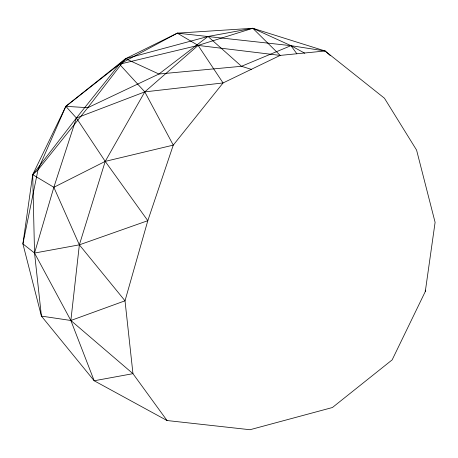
<?xml version="1.0" encoding="UTF-8"?>
<svg xmlns="http://www.w3.org/2000/svg" width="458" height="458" viewBox="0 0 458 458"><rect width="100%" height="100%" fill="white"/><g stroke="black" fill="none" stroke-linecap="round" stroke-linejoin="round"><path stroke-width="0.69" d="M425.293 291.546L435.1 222.336L416.585 150.098L384.451 98.218L325.1 50.987L252.81 28.276L177.315 33.148L125.589 58.681L65.843 106.33L32.707 174.653L22.9 243.868L41.415 316.1L94.182 380.77L167.038 420.53L250.005 429.724L332.411 407.523L392.157 359.874L425.293 291.546L425.259 290.126M304.776 53.214L290.962 45.668L252.81 28.276L207.995 36.474L125.589 58.681L119.481 64.206L76.389 118.004L53.849 187.299L34.539 253.045L41.415 316.1L70.858 320.486L125.017 300.803L147.814 220.687L173.261 145.123L223.057 82.95L280.193 55.401L325.1 50.987L330.407 55.704M325.1 50.987L290.962 45.668L177.315 33.148L119.481 64.206L65.843 106.33L37.997 169.872L22.9 243.868L34.539 253.045L70.858 320.486L94.182 380.77L132.963 373.671L167.038 420.53M53.849 187.299L79.36 244.841L125.017 300.803L132.963 373.671L70.858 320.486L79.36 244.841L105.226 161.382L144.797 91.881L198.108 45.411L223.057 82.95L144.797 91.881L76.389 118.004L32.707 174.653L53.849 187.299L105.226 161.382L173.261 145.123L144.797 91.881L119.481 64.206L198.108 45.411L252.81 28.276L280.193 55.401L198.108 45.411L177.315 33.148M251.688 69.484L241.498 66.284L158.932 74.024L87.787 107.704L37.997 169.872L32.707 174.653L34.539 253.045L79.36 244.841L147.814 220.687L105.226 161.382L76.389 118.004L65.843 106.33L87.787 107.704L125.589 58.681L158.932 74.024L207.995 36.474L241.498 66.284L290.962 45.668L296.847 53.769"/></g></svg>
